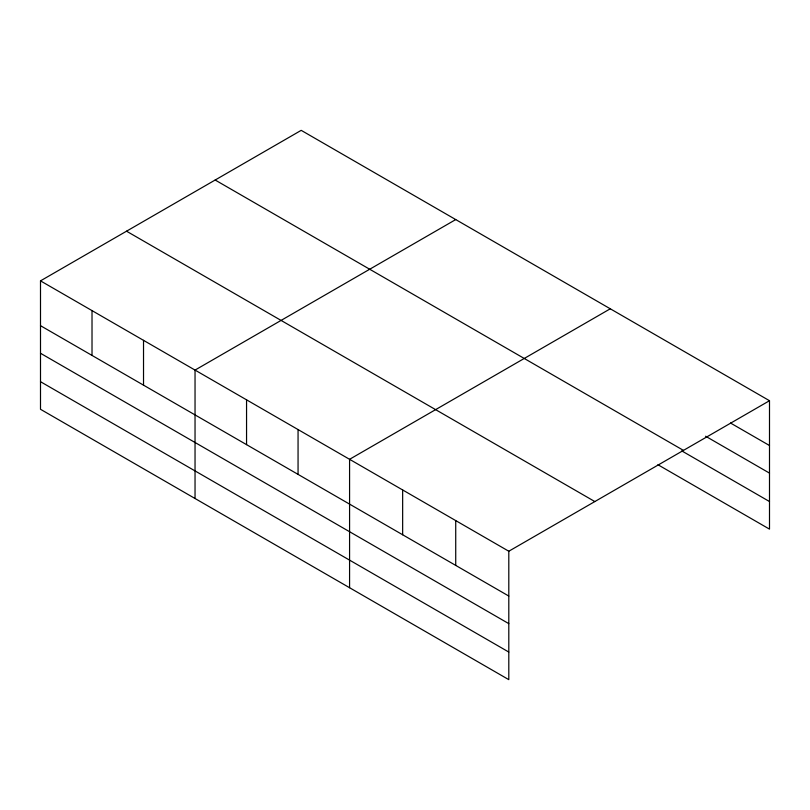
<?xml version="1.0" encoding="UTF-8"?>
<svg xmlns="http://www.w3.org/2000/svg" width="810" height="810" viewBox="0 0 810 810"><rect width="100%" height="100%" fill="white"/><g stroke="black" fill="none" stroke-linecap="round" stroke-linejoin="round"><path stroke-width="1.21" d="M508.801 623.639L508.801 551.235L40.5 280.867L40.5 409.283L508.801 679.651L508.801 623.639L40.5 353.271M657.933 464.727L769.5 529.133L769.5 400.717L301.199 130.349L40.5 280.867M455.736 219.571L195.038 370.089L195.038 498.504M610.274 308.792L349.576 459.31L349.576 587.726M508.801 551.235L769.5 400.717M730.509 423.022L769.5 445.53M705.591 436.225L769.5 473.121M215.166 180.023L683.468 450.39M681.767 450.897L769.5 501.542M126.532 231.194L594.834 501.562M40.5 325.681L508.801 596.049M40.5 381.692L508.801 652.06M455.726 520.597L455.726 565.41M402.651 489.949L402.651 534.762M298.06 429.563L298.06 474.387M246.554 399.826L246.554 444.639M143.522 340.342L143.522 385.165M92.016 310.605L92.016 355.418"/></g></svg>
